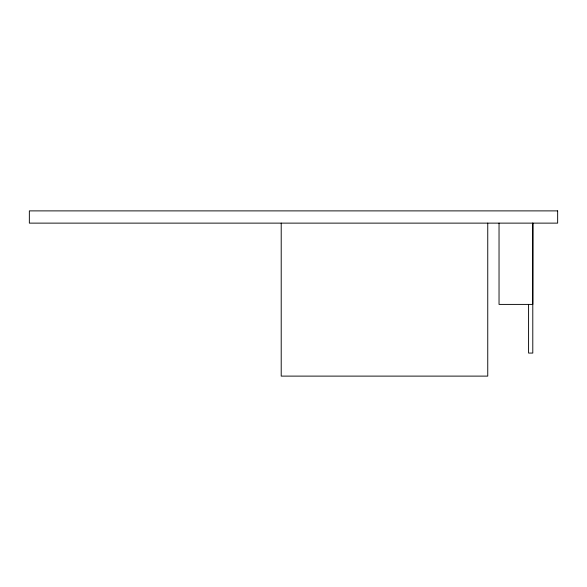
<?xml version="1.0" encoding="UTF-8"?>
<svg xmlns="http://www.w3.org/2000/svg" width="587" height="587" viewBox="0 0 587 587"><rect width="100%" height="100%" fill="white"/><g stroke="black" fill="none" stroke-linecap="round" stroke-linejoin="round"><path stroke-width="0.88" d="M532.901 223.126L532.791 304.404L499.038 304.404L499.038 223.126M532.791 223.126L532.791 353.073L528.579 353.073L528.579 304.404M487.753 223.126L487.753 376.113L281.21 376.113L281.21 223.126M557.65 210.887L29.35 210.887L29.35 223.126L557.65 223.126L557.65 210.887"/></g></svg>
